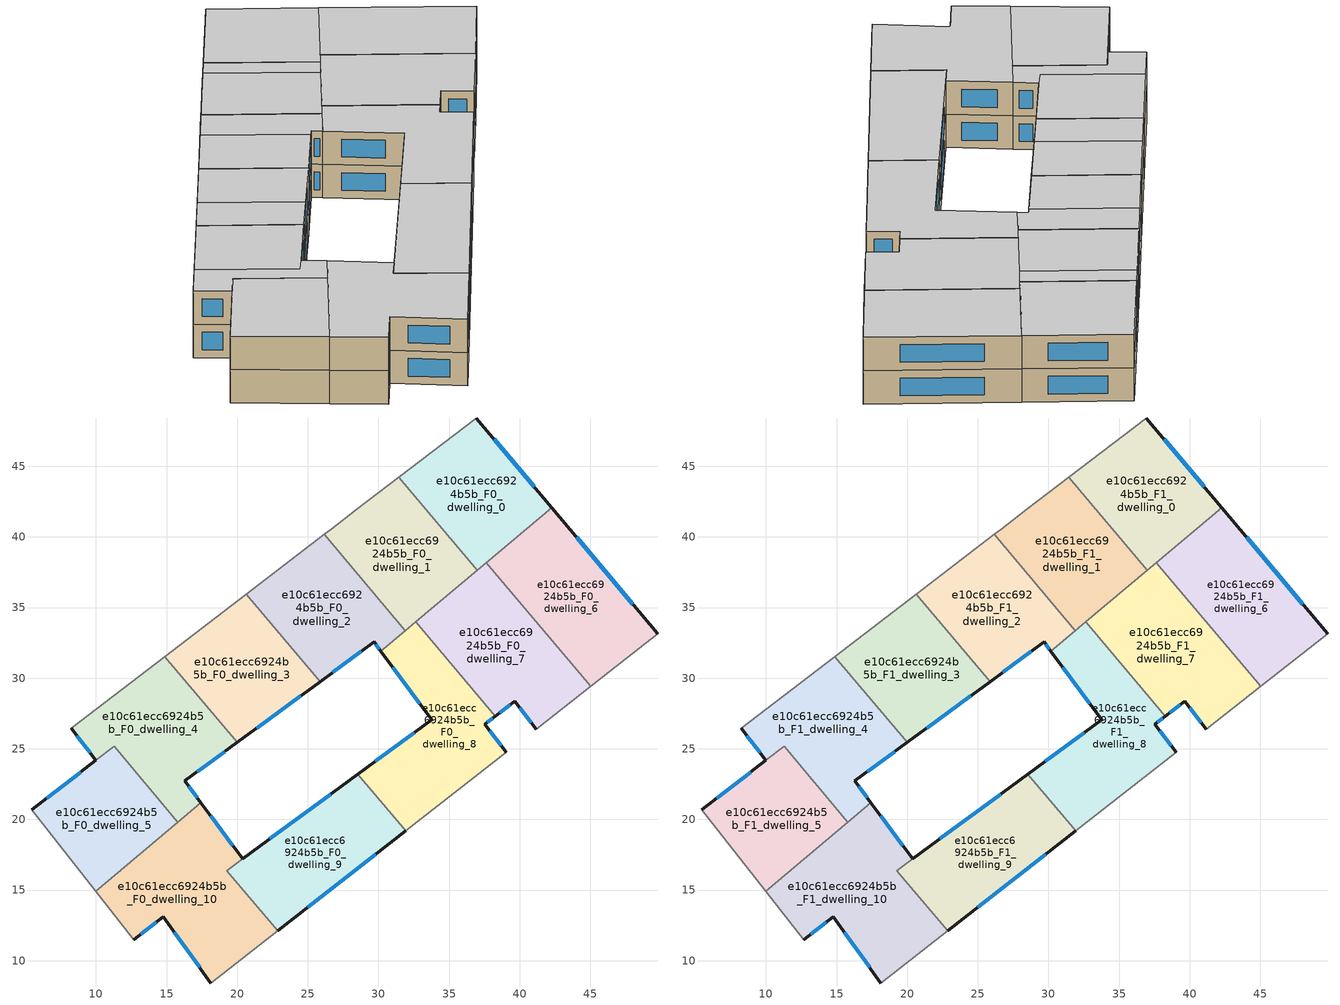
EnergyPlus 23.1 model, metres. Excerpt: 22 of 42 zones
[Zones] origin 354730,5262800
e10c61ecc6924b5b_F0_dwelling_0
 floor ground (EU_floor_Construction): 36.93,48.42 42.26,42.08 36.98,37.64 31.44,44.23 z0
 wall outside (EU_wall_Construction): 42.26,42.08 36.93,48.42 z0:3
 wall adiabatic (EU_wall_Construction): 36.93,48.42 31.44,44.23 z0:3
 wall to e10c61ecc6924b5b_F0_dwelling_1 (EU_wall_Construction): 31.44,44.23 36.98,37.64 z0:3
 wall to e10c61ecc6924b5b_F0_dwelling_6 (EU_wall_Construction): 37.64,38.19 42.26,42.08 z0:3
 wall to e10c61ecc6924b5b_F0_dwelling_7 (EU_wall_Construction): 36.98,37.64 37.64,38.19 z0:3
 window (EU_Window_Construction): 41.01,43.57 38.18,46.93 z0.7:2.3
e10c61ecc6924b5b_F0_dwelling_1
 floor ground (EU_floor_Construction): 31.44,44.23 36.98,37.64 31.89,33.36 26.15,40.18 26.65,40.56 28.47,41.96 z0
 wall to e10c61ecc6924b5b_F0_dwelling_2 (EU_wall_Construction): 26.15,40.18 31.89,33.36 z0:3
 wall adiabatic (EU_wall_Construction): 31.44,44.23 28.47,41.96 26.65,40.56 26.15,40.18 z0:3
 wall to e10c61ecc6924b5b_F0_dwelling_7 (EU_wall_Construction): 32.64,33.98 36.98,37.64 z0:3
 wall to e10c61ecc6924b5b_F0_dwelling_8 (EU_wall_Construction): 31.89,33.36 32.64,33.98 z0:3
e10c61ecc6924b5b_F0_dwelling_10
 floor ground (EU_floor_Construction): 20.38,17.21 19.26,16.38 22.85,12.11 18.14,8.42 14.76,13.1 12.66,11.49 9.98,14.91 17.43,21.19 z0
 wall outside (EU_wall_Construction): 20.38,17.21 17.43,21.19 / 12.66,11.49 14.76,13.1 18.14,8.42 z0:3
 wall adiabatic (EU_wall_Construction): 18.14,8.42 22.85,12.11 / 9.98,14.91 12.66,11.49 z0:3
 wall to e10c61ecc6924b5b_F0_dwelling_5 (EU_wall_Construction): 15.8,19.81 9.98,14.91 z0:3
 wall to e10c61ecc6924b5b_F0_dwelling_9 (EU_wall_Construction): 22.85,12.11 19.26,16.38 20.38,17.21 z0:3
 wall to e10c61ecc6924b5b_F0_dwelling_4 (EU_wall_Construction): 17.43,21.19 15.8,19.82 z0:3
 window (EU_Window_Construction): 19.69,18.14 18.12,20.25 / 15.55,12 17.35,9.52 / 13.16,11.87 14.27,12.72 z0.7:2.3
e10c61ecc6924b5b_F0_dwelling_2
 floor ground (EU_floor_Construction): 26.15,40.18 31.89,33.36 30.17,31.91 29.69,32.57 25.87,29.76 20.65,35.96 z0
 wall outside (EU_wall_Construction): 25.87,29.76 29.69,32.57 30.17,31.91 z0:3
 wall to e10c61ecc6924b5b_F0_dwelling_3 (EU_wall_Construction): 20.65,35.96 25.87,29.76 z0:3
 wall adiabatic (EU_wall_Construction): 26.15,40.18 20.65,35.96 z0:3
 wall to e10c61ecc6924b5b_F0_dwelling_8 (EU_wall_Construction): 30.17,31.91 31.89,33.36 z0:3
 window (EU_Window_Construction): 29.8,32.41 30.06,32.06 / 26.76,30.42 28.79,31.91 z0.7:2.3
e10c61ecc6924b5b_F0_dwelling_3
 floor ground (EU_floor_Construction): 20.65,35.96 25.87,29.76 20,25.45 14.88,31.54 z0
 wall outside (EU_wall_Construction): 20,25.45 25.87,29.76 z0:3
 wall to e10c61ecc6924b5b_F0_dwelling_4 (EU_wall_Construction): 14.88,31.54 20,25.45 z0:3
 wall adiabatic (EU_wall_Construction): 20.65,35.96 14.88,31.54 z0:3
 window (EU_Window_Construction): 21.38,26.46 24.49,28.75 z0.7:2.3
e10c61ecc6924b5b_F0_dwelling_4
 floor ground (EU_floor_Construction): 14.88,31.54 20,25.45 16.29,22.72 17.43,21.19 15.8,19.82 11.29,25.18 9.99,24.18 8.24,26.45 z0
 wall outside (EU_wall_Construction): 8.24,26.45 9.99,24.18 / 17.43,21.19 16.29,22.72 20,25.45 z0:3
 wall adiabatic (EU_wall_Construction): 14.88,31.54 8.24,26.45 z0:3
 wall to e10c61ecc6924b5b_F0_dwelling_5 (EU_wall_Construction): 11.29,25.17 15.8,19.82 / 9.99,24.18 11.29,25.18 z0:3
 window (EU_Window_Construction): 8.65,25.92 9.58,24.71 / 17.17,23.36 19.13,24.81 / 17.17,21.55 16.56,22.36 z0.7:2.3
e10c61ecc6924b5b_F0_dwelling_5
 floor ground (EU_floor_Construction): 11.29,25.18 15.8,19.82 9.98,14.91 5.44,20.68 z0
 wall outside (EU_wall_Construction): 9.99,24.18 5.44,20.68 z0:3
 wall adiabatic (EU_wall_Construction): 5.44,20.68 9.98,14.91 z0:3
 window (EU_Window_Construction): 8.92,23.36 6.51,21.5 z0.7:2.3
e10c61ecc6924b5b_F0_dwelling_6
 floor ground (EU_floor_Construction): 42.26,42.08 49.78,33.13 45.02,29.42 37.64,38.19 z0
 wall outside (EU_wall_Construction): 49.78,33.13 42.26,42.08 z0:3
 wall to e10c61ecc6924b5b_F0_dwelling_7 (EU_wall_Construction): 37.64,38.19 45.02,29.42 z0:3
 wall adiabatic (EU_wall_Construction): 45.02,29.42 49.78,33.13 z0:3
 window (EU_Window_Construction): 48.02,35.24 44.03,39.98 z0.7:2.3
e10c61ecc6924b5b_F0_dwelling_7
 floor ground (EU_floor_Construction): 37.64,38.19 45.02,29.42 41.16,26.4 39.64,28.36 38.27,27.3 32.64,33.99 z0
 wall outside (EU_wall_Construction): 38.27,27.3 39.64,28.36 41.16,26.4 z0:3
 wall adiabatic (EU_wall_Construction): 41.16,26.4 45.02,29.42 z0:3
 wall to e10c61ecc6924b5b_F0_dwelling_8 (EU_wall_Construction): 32.64,33.99 38.27,27.3 z0:3
 window (EU_Window_Construction): 40,27.9 40.81,26.86 / 38.59,27.55 39.32,28.11 z0.7:2.3
e10c61ecc6924b5b_F0_dwelling_8
 floor ground (EU_floor_Construction): 32.64,33.99 38.27,27.3 37.53,26.73 39.06,24.76 31.93,19.19 28.55,23.21 33.77,27.05 30.17,31.91 z0
 wall outside (EU_wall_Construction): 30.17,31.91 33.77,27.05 28.55,23.21 / 39.06,24.76 37.53,26.73 38.27,27.3 z0:3
 wall to e10c61ecc6924b5b_F0_dwelling_9 (EU_wall_Construction): 28.55,23.21 31.93,19.19 z0:3
 wall adiabatic (EU_wall_Construction): 31.93,19.19 39.06,24.76 z0:3
 window (EU_Window_Construction): 32.54,26.15 29.78,24.11 / 31.02,30.77 32.93,28.19 / 37.7,26.87 38.09,27.17 / 38.7,25.22 37.89,26.27 z0.7:2.3
e10c61ecc6924b5b_F0_dwelling_9
 floor ground (EU_floor_Construction): 28.55,23.21 31.93,19.19 22.85,12.11 19.26,16.38 z0
 wall outside (EU_wall_Construction): 22.85,12.11 31.93,19.19 / 28.55,23.21 20.38,17.21 z0:3
 window (EU_Window_Construction): 24.99,13.77 29.8,17.53 / 26.63,21.8 22.3,18.62 z0.7:2.3
e10c61ecc6924b5b_F1_dwelling_0
 floor to e10c61ecc6924b5b_F0_dwelling_0 (EU_floor_Construction): 36.93,48.42 42.26,42.08 36.98,37.64 31.44,44.23 z3
 wall outside (EU_wall_Construction): 42.26,42.08 36.93,48.42 z3:6
 wall adiabatic (EU_wall_Construction): 36.93,48.42 31.44,44.23 z3:6
 wall to e10c61ecc6924b5b_F1_dwelling_1 (EU_wall_Construction): 31.44,44.23 36.98,37.64 z3:6
 wall to e10c61ecc6924b5b_F1_dwelling_6 (EU_wall_Construction): 37.64,38.19 42.26,42.08 z3:6
 wall to e10c61ecc6924b5b_F1_dwelling_7 (EU_wall_Construction): 36.98,37.64 37.64,38.19 z3:6
 window (EU_Window_Construction): 41.01,43.57 38.18,46.93 z3.7:5.3
 ceiling to e10c61ecc6924b5b_F2_dwelling_0 (EU_floor_Construction): 42.26,42.08 36.93,48.42 31.44,44.23 36.98,37.64 z6
e10c61ecc6924b5b_F1_dwelling_1
 floor to e10c61ecc6924b5b_F0_dwelling_1 (EU_floor_Construction): 31.44,44.23 36.98,37.64 31.89,33.36 26.15,40.18 26.65,40.56 28.47,41.96 z3
 wall to e10c61ecc6924b5b_F1_dwelling_2 (EU_wall_Construction): 26.15,40.18 31.89,33.36 z3:6
 wall adiabatic (EU_wall_Construction): 31.44,44.23 28.47,41.96 26.65,40.56 26.15,40.18 z3:6
 wall to e10c61ecc6924b5b_F1_dwelling_7 (EU_wall_Construction): 32.64,33.98 36.98,37.64 z3:6
 wall to e10c61ecc6924b5b_F1_dwelling_8 (EU_wall_Construction): 31.89,33.36 32.64,33.98 z3:6
 ceiling to e10c61ecc6924b5b_F2_dwelling_1 (EU_floor_Construction): 35.95,36.77 30.36,43.41 28.47,41.96 26.65,40.56 26.15,40.18 31.89,33.36 z6
 ceiling to e10c61ecc6924b5b_F2_dwelling_0 (EU_floor_Construction): 36.98,37.64 31.44,44.23 30.36,43.41 35.95,36.77 z6
e10c61ecc6924b5b_F1_dwelling_10
 floor to e10c61ecc6924b5b_F0_dwelling_10 (EU_floor_Construction): 20.38,17.21 19.26,16.38 22.85,12.11 18.14,8.42 14.76,13.1 12.66,11.49 9.98,14.91 17.43,21.19 z3
 wall outside (EU_wall_Construction): 20.38,17.21 17.43,21.19 / 12.66,11.49 14.76,13.1 18.14,8.42 z3:6
 wall adiabatic (EU_wall_Construction): 18.14,8.42 22.85,12.11 / 9.98,14.91 12.66,11.49 z3:6
 wall to e10c61ecc6924b5b_F1_dwelling_5 (EU_wall_Construction): 15.8,19.81 9.98,14.91 z3:6
 wall to e10c61ecc6924b5b_F1_dwelling_9 (EU_wall_Construction): 22.85,12.11 19.26,16.38 20.38,17.21 z3:6
 wall to e10c61ecc6924b5b_F1_dwelling_4 (EU_wall_Construction): 17.43,21.19 15.8,19.82 z3:6
 window (EU_Window_Construction): 19.69,18.14 18.12,20.25 / 15.55,12 17.35,9.52 / 13.16,11.87 14.27,12.72 z3.7:5.3
 ceiling to e10c61ecc6924b5b_F2_dwelling_9 (EU_floor_Construction): 22.85,12.11 19.26,16.38 20.38,17.21 17.43,21.19 9.98,14.91 12.66,11.49 14.76,13.1 18.14,8.42 z6
e10c61ecc6924b5b_F1_dwelling_2
 floor to e10c61ecc6924b5b_F0_dwelling_2 (EU_floor_Construction): 26.15,40.18 31.89,33.36 30.17,31.91 29.69,32.57 25.87,29.76 20.65,35.96 z3
 wall outside (EU_wall_Construction): 25.87,29.76 29.69,32.57 30.17,31.91 z3:6
 wall to e10c61ecc6924b5b_F1_dwelling_3 (EU_wall_Construction): 20.65,35.96 25.87,29.76 z3:6
 wall adiabatic (EU_wall_Construction): 26.15,40.18 20.65,35.96 z3:6
 wall to e10c61ecc6924b5b_F1_dwelling_8 (EU_wall_Construction): 30.17,31.91 31.89,33.36 z3:6
 window (EU_Window_Construction): 29.8,32.41 30.06,32.06 / 26.76,30.42 28.79,31.91 z3.7:5.3
 ceiling to e10c61ecc6924b5b_F2_dwelling_2 (EU_floor_Construction): 29.33,32.3 24.06,38.57 20.65,35.96 25.87,29.76 z6
 ceiling to e10c61ecc6924b5b_F2_dwelling_1 (EU_floor_Construction): 31.89,33.36 26.15,40.18 24.06,38.57 29.33,32.3 29.69,32.57 30.17,31.91 z6
e10c61ecc6924b5b_F1_dwelling_3
 floor to e10c61ecc6924b5b_F0_dwelling_3 (EU_floor_Construction): 20.65,35.96 25.87,29.76 20,25.45 14.88,31.54 z3
 wall outside (EU_wall_Construction): 20,25.45 25.87,29.76 z3:6
 wall to e10c61ecc6924b5b_F1_dwelling_4 (EU_wall_Construction): 14.88,31.54 20,25.45 z3:6
 wall adiabatic (EU_wall_Construction): 20.65,35.96 14.88,31.54 z3:6
 window (EU_Window_Construction): 21.38,26.46 24.49,28.75 z3.7:5.3
 ceiling to e10c61ecc6924b5b_F2_dwelling_3 (EU_floor_Construction): 22.36,27.18 17.2,33.31 14.88,31.54 20,25.45 z6
 ceiling to e10c61ecc6924b5b_F2_dwelling_2 (EU_floor_Construction): 25.87,29.76 20.65,35.96 17.2,33.31 22.36,27.18 z6
e10c61ecc6924b5b_F1_dwelling_4
 floor to e10c61ecc6924b5b_F0_dwelling_4 (EU_floor_Construction): 14.88,31.54 20,25.45 16.29,22.72 17.43,21.19 15.8,19.82 11.29,25.18 9.99,24.18 8.24,26.45 z3
 wall outside (EU_wall_Construction): 8.24,26.45 9.99,24.18 / 17.43,21.19 16.29,22.72 20,25.45 z3:6
 wall adiabatic (EU_wall_Construction): 14.88,31.54 8.24,26.45 z3:6
 wall to e10c61ecc6924b5b_F1_dwelling_5 (EU_wall_Construction): 11.29,25.17 15.8,19.82 / 9.99,24.18 11.29,25.18 z3:6
 window (EU_Window_Construction): 8.65,25.92 9.58,24.71 / 17.17,23.36 19.13,24.81 / 17.17,21.55 16.56,22.36 z3.7:5.3
 ceiling to e10c61ecc6924b5b_F2_dwelling_4 (EU_floor_Construction): 17.43,21.19 16.29,22.72 15.43,22.09 10.39,28.09 8.24,26.45 9.99,24.18 11.29,25.18 15.8,19.82 z6
 ceiling to e10c61ecc6924b5b_F2_dwelling_3 (EU_floor_Construction): 20,25.45 14.88,31.54 10.39,28.09 15.43,22.09 z6
e10c61ecc6924b5b_F1_dwelling_5
 floor to e10c61ecc6924b5b_F0_dwelling_5 (EU_floor_Construction): 11.29,25.18 15.8,19.82 9.98,14.91 5.44,20.68 z3
 wall outside (EU_wall_Construction): 9.99,24.18 5.44,20.68 z3:6
 wall adiabatic (EU_wall_Construction): 5.44,20.68 9.98,14.91 z3:6
 window (EU_Window_Construction): 8.92,23.36 6.51,21.5 z3.7:5.3
 ceiling to e10c61ecc6924b5b_F2_dwelling_4 (EU_floor_Construction): 15.8,19.82 11.29,25.18 5.44,20.68 9.98,14.91 z6
e10c61ecc6924b5b_F1_dwelling_6
 floor to e10c61ecc6924b5b_F0_dwelling_6 (EU_floor_Construction): 42.26,42.08 49.78,33.13 45.02,29.42 37.64,38.19 z3
 wall outside (EU_wall_Construction): 49.78,33.13 42.26,42.08 z3:6
 wall to e10c61ecc6924b5b_F1_dwelling_7 (EU_wall_Construction): 37.64,38.19 45.02,29.42 z3:6
 wall adiabatic (EU_wall_Construction): 45.02,29.42 49.78,33.13 z3:6
 window (EU_Window_Construction): 48.02,35.24 44.03,39.98 z3.7:5.3
 ceiling to e10c61ecc6924b5b_F2_dwelling_5 (EU_floor_Construction): 49.78,33.13 42.26,42.08 37.64,38.19 45.02,29.42 z6
e10c61ecc6924b5b_F1_dwelling_7
 floor to e10c61ecc6924b5b_F0_dwelling_7 (EU_floor_Construction): 37.64,38.19 45.02,29.42 41.16,26.4 39.64,28.36 38.27,27.3 32.64,33.99 z3
 wall outside (EU_wall_Construction): 38.27,27.3 39.64,28.36 41.16,26.4 z3:6
 wall adiabatic (EU_wall_Construction): 41.16,26.4 45.02,29.42 z3:6
 wall to e10c61ecc6924b5b_F1_dwelling_8 (EU_wall_Construction): 32.64,33.99 38.27,27.3 z3:6
 window (EU_Window_Construction): 40,27.9 40.81,26.86 / 38.59,27.55 39.32,28.11 z3.7:5.3
 ceiling to e10c61ecc6924b5b_F2_dwelling_6 (EU_floor_Construction): 45.02,29.42 37.64,38.19 32.64,33.99 38.27,27.3 39.64,28.36 41.16,26.4 z6
e10c61ecc6924b5b_F1_dwelling_8
 floor to e10c61ecc6924b5b_F0_dwelling_8 (EU_floor_Construction): 32.64,33.99 38.27,27.3 37.53,26.73 39.06,24.76 31.93,19.19 28.55,23.21 33.77,27.05 30.17,31.91 z3
 wall outside (EU_wall_Construction): 30.17,31.91 33.77,27.05 28.55,23.21 / 39.06,24.76 37.53,26.73 38.27,27.3 z3:6
 wall to e10c61ecc6924b5b_F1_dwelling_9 (EU_wall_Construction): 28.55,23.21 31.93,19.19 z3:6
 wall adiabatic (EU_wall_Construction): 31.93,19.19 39.06,24.76 z3:6
 window (EU_Window_Construction): 32.54,26.15 29.78,24.11 / 31.02,30.77 32.93,28.19 / 37.7,26.87 38.09,27.17 / 38.7,25.22 37.89,26.27 z3.7:5.3
 ceiling to e10c61ecc6924b5b_F2_dwelling_7 (EU_floor_Construction): 39.06,24.76 37.53,26.73 38.27,27.3 32.64,33.99 30.17,31.91 33.77,27.05 28.55,23.21 31.93,19.19 z6
e10c61ecc6924b5b_F1_dwelling_9
 floor to e10c61ecc6924b5b_F0_dwelling_9 (EU_floor_Construction): 28.55,23.21 31.93,19.19 22.85,12.11 19.26,16.38 z3
 wall outside (EU_wall_Construction): 22.85,12.11 31.93,19.19 / 28.55,23.21 20.38,17.21 z3:6
 window (EU_Window_Construction): 24.99,13.77 29.8,17.53 / 26.63,21.8 22.3,18.62 z3.7:5.3
 ceiling to e10c61ecc6924b5b_F2_dwelling_8 (EU_floor_Construction): 31.93,19.19 28.55,23.21 19.26,16.38 22.85,12.11 z6
[Building]
EU S2 Campaign: North Axis=0; Terrain=City; Solar Distribution=FullExterior
[Site:Location]
Budapest.Ferenc.Liszt.Intl.AP: Latitude=47.437; Longitude=19.256; Time Zone=1; Elevation=185
[SizingPeriod:WeatherFileDays]
AnnualSizingPeriod: Begin Month=1; Begin Day of Month=1; End Month=12; End Day of Month=31; Day of Week for Start Day=Monday; Use Weather File Daylight Saving Period=No; Use Weather File Rain and Snow Indicators=No
[MATERIAL]
EU_InternalMass_Material: Roughness=MediumRough; Thickness=0.1; Conductivity=1; Density=1800; Specific Heat=900; Thermal Absorptance=0.9; Solar Absorptance=0.7; Visible Absorptance=0.7
[MATERIAL:NOMASS] Roughness=MediumRough; Thermal Absorptance=0.9; Solar Absorptance=0.7; Visible Absorptance=0.7
Name | Thermal Resistance
EU_wall_NoMass | 0.832559
EU_floor_NoMass | 0.872794
[WINDOWMATERIAL:SIMPLEGLAZINGSYSTEM]
EU_Window_SimpleGlazing: UFactor=2.79869; Solar Heat Gain Coefficient=0.75; Visible Transmittance=0.75
[CONSTRUCTION]
EU_wall_Construction: EU_wall_NoMass
EU_floor_Construction: EU_floor_NoMass
EU_Window_Construction: EU_Window_SimpleGlazing
EU_InternalMass_Construction: EU_InternalMass_Material
[ZONE] Type=1; Multiplier=1; Ceiling Height=autocalculate; Floor Area=autocalculate; Part of Total Floor Area=Yes
Name | Volume
e10c61ecc6924b5b_F0_dwelling_0; e10c61ecc6924b5b_F1_dwelling_0 | 174.88
e10c61ecc6924b5b_F0_dwelling_1; e10c61ecc6924b5b_F1_dwelling_1 | 174.879
e10c61ecc6924b5b_F0_dwelling_10; e10c61ecc6924b5b_F1_dwelling_10 | 232.534
e10c61ecc6924b5b_F0_dwelling_2; e10c61ecc6924b5b_F1_dwelling_2 | 174.872
e10c61ecc6924b5b_F0_dwelling_3; e10c61ecc6924b5b_F1_dwelling_3 | 174.866
e10c61ecc6924b5b_F0_dwelling_4; e10c61ecc6924b5b_F1_dwelling_4 | 188.424
e10c61ecc6924b5b_F0_dwelling_5; e10c61ecc6924b5b_F1_dwelling_5 | 161.349
e10c61ecc6924b5b_F0_dwelling_6; e10c61ecc6924b5b_F1_dwelling_6 | 209.814
e10c61ecc6924b5b_F0_dwelling_7; e10c61ecc6924b5b_F1_dwelling_7 | 209.84
e10c61ecc6924b5b_F0_dwelling_8; e10c61ecc6924b5b_F1_dwelling_8 | 209.857
e10c61ecc6924b5b_F0_dwelling_9; e10c61ecc6924b5b_F1_dwelling_9 | 187.07
[INTERNALMASS] Construction=EU_InternalMass_Construction
Name | Zone or ZoneList | Surface Area
e10c61ecc6924b5b_F0_dwelling_0_EU_InternalMass | e10c61ecc6924b5b_F0_dwelling_0 | 58.2932
e10c61ecc6924b5b_F0_dwelling_1_EU_InternalMass | e10c61ecc6924b5b_F0_dwelling_1 | 58.2928
e10c61ecc6924b5b_F0_dwelling_2_EU_InternalMass | e10c61ecc6924b5b_F0_dwelling_2 | 58.2904
e10c61ecc6924b5b_F0_dwelling_3_EU_InternalMass | e10c61ecc6924b5b_F0_dwelling_3 | 58.2887
e10c61ecc6924b5b_F0_dwelling_4_EU_InternalMass | e10c61ecc6924b5b_F0_dwelling_4 | 62.8084
e10c61ecc6924b5b_F0_dwelling_5_EU_InternalMass | e10c61ecc6924b5b_F0_dwelling_5 | 53.7816
e10c61ecc6924b5b_F0_dwelling_6_EU_InternalMass | e10c61ecc6924b5b_F0_dwelling_6 | 69.9383
e10c61ecc6924b5b_F0_dwelling_7_EU_InternalMass | e10c61ecc6924b5b_F0_dwelling_7 | 69.9465
e10c61ecc6924b5b_F0_dwelling_8_EU_InternalMass | e10c61ecc6924b5b_F0_dwelling_8 | 69.9524
e10c61ecc6924b5b_F0_dwelling_9_EU_InternalMass | e10c61ecc6924b5b_F0_dwelling_9 | 62.3846
e10c61ecc6924b5b_F0_dwelling_10_EU_InternalMass | e10c61ecc6924b5b_F0_dwelling_10 | 77.512
e10c61ecc6924b5b_F1_dwelling_0_EU_InternalMass | e10c61ecc6924b5b_F1_dwelling_0 | 58.2932
e10c61ecc6924b5b_F1_dwelling_1_EU_InternalMass | e10c61ecc6924b5b_F1_dwelling_1 | 58.2928
e10c61ecc6924b5b_F1_dwelling_2_EU_InternalMass | e10c61ecc6924b5b_F1_dwelling_2 | 58.2904
e10c61ecc6924b5b_F1_dwelling_3_EU_InternalMass | e10c61ecc6924b5b_F1_dwelling_3 | 58.2887
e10c61ecc6924b5b_F1_dwelling_4_EU_InternalMass | e10c61ecc6924b5b_F1_dwelling_4 | 62.8084
e10c61ecc6924b5b_F1_dwelling_5_EU_InternalMass | e10c61ecc6924b5b_F1_dwelling_5 | 53.7816
e10c61ecc6924b5b_F1_dwelling_6_EU_InternalMass | e10c61ecc6924b5b_F1_dwelling_6 | 69.9383
e10c61ecc6924b5b_F1_dwelling_7_EU_InternalMass | e10c61ecc6924b5b_F1_dwelling_7 | 69.9465
e10c61ecc6924b5b_F1_dwelling_8_EU_InternalMass | e10c61ecc6924b5b_F1_dwelling_8 | 69.9524
e10c61ecc6924b5b_F1_dwelling_9_EU_InternalMass | e10c61ecc6924b5b_F1_dwelling_9 | 62.3846
e10c61ecc6924b5b_F1_dwelling_10_EU_InternalMass | e10c61ecc6924b5b_F1_dwelling_10 | 77.512
[OTHEREQUIPMENT] Fuel Type=Electricity; Design Level Calculation Method=Watts/Area; Power per Zone Floor Area=1; Fraction Latent=0; Fraction Radiant=0; Fraction Lost=0; Carbon Dioxide Generation Rate=0; EndUse Subcategory=EU_Step8_InternalGains
Name | Zone or ZoneList or Space or SpaceList | Schedule
EU_Step8_InternalGain_e10c61ecc6924b5b_F0_dwelling_0_f000 | e10c61ecc6924b5b_F0_dwelling_0 | EU_Step8_GainSchedule_e10c61ecc6924b5b_F0_dwelling_0_f000
EU_Step8_InternalGain_e10c61ecc6924b5b_F0_dwelling_1_f000 | e10c61ecc6924b5b_F0_dwelling_1 | EU_Step8_GainSchedule_e10c61ecc6924b5b_F0_dwelling_1_f000
EU_Step8_InternalGain_e10c61ecc6924b5b_F0_dwelling_2_f000 | e10c61ecc6924b5b_F0_dwelling_2 | EU_Step8_GainSchedule_e10c61ecc6924b5b_F0_dwelling_2_f000
EU_Step8_InternalGain_e10c61ecc6924b5b_F0_dwelling_3_f000 | e10c61ecc6924b5b_F0_dwelling_3 | EU_Step8_GainSchedule_e10c61ecc6924b5b_F0_dwelling_3_f000
EU_Step8_InternalGain_e10c61ecc6924b5b_F0_dwelling_4_f000 | e10c61ecc6924b5b_F0_dwelling_4 | EU_Step8_GainSchedule_e10c61ecc6924b5b_F0_dwelling_4_f000
EU_Step8_InternalGain_e10c61ecc6924b5b_F0_dwelling_5_f000 | e10c61ecc6924b5b_F0_dwelling_5 | EU_Step8_GainSchedule_e10c61ecc6924b5b_F0_dwelling_5_f000
EU_Step8_InternalGain_e10c61ecc6924b5b_F0_dwelling_6_f000 | e10c61ecc6924b5b_F0_dwelling_6 | EU_Step8_GainSchedule_e10c61ecc6924b5b_F0_dwelling_6_f000
EU_Step8_InternalGain_e10c61ecc6924b5b_F0_dwelling_7_f000 | e10c61ecc6924b5b_F0_dwelling_7 | EU_Step8_GainSchedule_e10c61ecc6924b5b_F0_dwelling_7_f000
EU_Step8_InternalGain_e10c61ecc6924b5b_F0_dwelling_8_f000 | e10c61ecc6924b5b_F0_dwelling_8 | EU_Step8_GainSchedule_e10c61ecc6924b5b_F0_dwelling_8_f000
EU_Step8_InternalGain_e10c61ecc6924b5b_F0_dwelling_9_f000 | e10c61ecc6924b5b_F0_dwelling_9 | EU_Step8_GainSchedule_e10c61ecc6924b5b_F0_dwelling_9_f000
EU_Step8_InternalGain_e10c61ecc6924b5b_F0_dwelling_10_f000 | e10c61ecc6924b5b_F0_dwelling_10 | EU_Step8_GainSchedule_e10c61ecc6924b5b_F0_dwelling_10_f000
EU_Step8_InternalGain_e10c61ecc6924b5b_F1_dwelling_0_f000 | e10c61ecc6924b5b_F1_dwelling_0 | EU_Step8_GainSchedule_e10c61ecc6924b5b_F1_dwelling_0_f000
EU_Step8_InternalGain_e10c61ecc6924b5b_F1_dwelling_1_f000 | e10c61ecc6924b5b_F1_dwelling_1 | EU_Step8_GainSchedule_e10c61ecc6924b5b_F1_dwelling_1_f000
EU_Step8_InternalGain_e10c61ecc6924b5b_F1_dwelling_2_f000 | e10c61ecc6924b5b_F1_dwelling_2 | EU_Step8_GainSchedule_e10c61ecc6924b5b_F1_dwelling_2_f000
EU_Step8_InternalGain_e10c61ecc6924b5b_F1_dwelling_3_f000 | e10c61ecc6924b5b_F1_dwelling_3 | EU_Step8_GainSchedule_e10c61ecc6924b5b_F1_dwelling_3_f000
EU_Step8_InternalGain_e10c61ecc6924b5b_F1_dwelling_4_f000 | e10c61ecc6924b5b_F1_dwelling_4 | EU_Step8_GainSchedule_e10c61ecc6924b5b_F1_dwelling_4_f000
EU_Step8_InternalGain_e10c61ecc6924b5b_F1_dwelling_5_f000 | e10c61ecc6924b5b_F1_dwelling_5 | EU_Step8_GainSchedule_e10c61ecc6924b5b_F1_dwelling_5_f000
EU_Step8_InternalGain_e10c61ecc6924b5b_F1_dwelling_6_f000 | e10c61ecc6924b5b_F1_dwelling_6 | EU_Step8_GainSchedule_e10c61ecc6924b5b_F1_dwelling_6_f000
EU_Step8_InternalGain_e10c61ecc6924b5b_F1_dwelling_7_f000 | e10c61ecc6924b5b_F1_dwelling_7 | EU_Step8_GainSchedule_e10c61ecc6924b5b_F1_dwelling_7_f000
EU_Step8_InternalGain_e10c61ecc6924b5b_F1_dwelling_8_f000 | e10c61ecc6924b5b_F1_dwelling_8 | EU_Step8_GainSchedule_e10c61ecc6924b5b_F1_dwelling_8_f000
EU_Step8_InternalGain_e10c61ecc6924b5b_F1_dwelling_9_f000 | e10c61ecc6924b5b_F1_dwelling_9 | EU_Step8_GainSchedule_e10c61ecc6924b5b_F1_dwelling_9_f000
EU_Step8_InternalGain_e10c61ecc6924b5b_F1_dwelling_10_f000 | e10c61ecc6924b5b_F1_dwelling_10 | EU_Step8_GainSchedule_e10c61ecc6924b5b_F1_dwelling_10_f000
[ZONEVENTILATION:DESIGNFLOWRATE] Schedule=EU_AlwaysOn; Design Flow Rate Calculation Method=AirChanges/Hour; Air Changes per Hour=0.475469; Ventilation Type=Natural; Fan Pressure Rise=0; Fan Total Efficiency=1; Constant Term Coefficient=1; Temperature Term Coefficient=0; Velocity Term Coefficient=0; Velocity Squared Term Coefficient=0; Minimum Indoor Temperature=-100; Maximum Indoor Temperature=100; Delta Temperature=-100; Minimum Outdoor Temperature=-100; Maximum Outdoor Temperature=100; Maximum Wind Speed=40
Name | Zone or ZoneList or Space or SpaceList
EU_ConstantAir_e10c61ecc6924b5b_F0_dwelling_0 | e10c61ecc6924b5b_F0_dwelling_0
EU_ConstantAir_e10c61ecc6924b5b_F0_dwelling_1 | e10c61ecc6924b5b_F0_dwelling_1
EU_ConstantAir_e10c61ecc6924b5b_F0_dwelling_2 | e10c61ecc6924b5b_F0_dwelling_2
EU_ConstantAir_e10c61ecc6924b5b_F0_dwelling_3 | e10c61ecc6924b5b_F0_dwelling_3
EU_ConstantAir_e10c61ecc6924b5b_F0_dwelling_4 | e10c61ecc6924b5b_F0_dwelling_4
EU_ConstantAir_e10c61ecc6924b5b_F0_dwelling_5 | e10c61ecc6924b5b_F0_dwelling_5
EU_ConstantAir_e10c61ecc6924b5b_F0_dwelling_6 | e10c61ecc6924b5b_F0_dwelling_6
EU_ConstantAir_e10c61ecc6924b5b_F0_dwelling_7 | e10c61ecc6924b5b_F0_dwelling_7
EU_ConstantAir_e10c61ecc6924b5b_F0_dwelling_8 | e10c61ecc6924b5b_F0_dwelling_8
EU_ConstantAir_e10c61ecc6924b5b_F0_dwelling_9 | e10c61ecc6924b5b_F0_dwelling_9
EU_ConstantAir_e10c61ecc6924b5b_F0_dwelling_10 | e10c61ecc6924b5b_F0_dwelling_10
EU_ConstantAir_e10c61ecc6924b5b_F1_dwelling_0 | e10c61ecc6924b5b_F1_dwelling_0
EU_ConstantAir_e10c61ecc6924b5b_F1_dwelling_1 | e10c61ecc6924b5b_F1_dwelling_1
EU_ConstantAir_e10c61ecc6924b5b_F1_dwelling_2 | e10c61ecc6924b5b_F1_dwelling_2
EU_ConstantAir_e10c61ecc6924b5b_F1_dwelling_3 | e10c61ecc6924b5b_F1_dwelling_3
EU_ConstantAir_e10c61ecc6924b5b_F1_dwelling_4 | e10c61ecc6924b5b_F1_dwelling_4
EU_ConstantAir_e10c61ecc6924b5b_F1_dwelling_5 | e10c61ecc6924b5b_F1_dwelling_5
EU_ConstantAir_e10c61ecc6924b5b_F1_dwelling_6 | e10c61ecc6924b5b_F1_dwelling_6
EU_ConstantAir_e10c61ecc6924b5b_F1_dwelling_7 | e10c61ecc6924b5b_F1_dwelling_7
EU_ConstantAir_e10c61ecc6924b5b_F1_dwelling_8 | e10c61ecc6924b5b_F1_dwelling_8
EU_ConstantAir_e10c61ecc6924b5b_F1_dwelling_9 | e10c61ecc6924b5b_F1_dwelling_9
EU_ConstantAir_e10c61ecc6924b5b_F1_dwelling_10 | e10c61ecc6924b5b_F1_dwelling_10
[HVACTEMPLATE:THERMOSTAT] Constant Heating Setpoint=20; Constant Cooling Setpoint=50
EU_HeatOnly_e10c61ecc6924b5b_F0_dwelling_0; EU_HeatOnly_e10c61ecc6924b5b_F0_dwelling_1; EU_HeatOnly_e10c61ecc6924b5b_F0_dwelling_2; EU_HeatOnly_e10c61ecc6924b5b_F0_dwelling_3; EU_HeatOnly_e10c61ecc6924b5b_F0_dwelling_4; EU_HeatOnly_e10c61ecc6924b5b_F0_dwelling_5; EU_HeatOnly_e10c61ecc6924b5b_F0_dwelling_6; EU_HeatOnly_e10c61ecc6924b5b_F0_dwelling_7; EU_HeatOnly_e10c61ecc6924b5b_F0_dwelling_8; EU_HeatOnly_e10c61ecc6924b5b_F0_dwelling_9; EU_HeatOnly_e10c61ecc6924b5b_F0_dwelling_10; EU_HeatOnly_e10c61ecc6924b5b_F1_dwelling_0; EU_HeatOnly_e10c61ecc6924b5b_F1_dwelling_1; EU_HeatOnly_e10c61ecc6924b5b_F1_dwelling_2; EU_HeatOnly_e10c61ecc6924b5b_F1_dwelling_3; EU_HeatOnly_e10c61ecc6924b5b_F1_dwelling_4; EU_HeatOnly_e10c61ecc6924b5b_F1_dwelling_5; EU_HeatOnly_e10c61ecc6924b5b_F1_dwelling_6; EU_HeatOnly_e10c61ecc6924b5b_F1_dwelling_7; EU_HeatOnly_e10c61ecc6924b5b_F1_dwelling_8; EU_HeatOnly_e10c61ecc6924b5b_F1_dwelling_9; EU_HeatOnly_e10c61ecc6924b5b_F1_dwelling_10; EU_HeatOnly_e10c61ecc6924b5b_F2_dwelling_0; EU_HeatOnly_e10c61ecc6924b5b_F2_dwelling_1; EU_HeatOnly_e10c61ecc6924b5b_F2_dwelling_2; EU_HeatOnly_e10c61ecc6924b5b_F2_dwelling_3; EU_HeatOnly_e10c61ecc6924b5b_F2_dwelling_4; EU_HeatOnly_e10c61ecc6924b5b_F2_dwelling_5; EU_HeatOnly_e10c61ecc6924b5b_F2_dwelling_6; EU_HeatOnly_e10c61ecc6924b5b_F2_dwelling_7; EU_HeatOnly_e10c61ecc6924b5b_F2_dwelling_8; EU_HeatOnly_e10c61ecc6924b5b_F2_dwelling_9; EU_HeatOnly_e10c61ecc6924b5b_F3_dwelling_0; EU_HeatOnly_e10c61ecc6924b5b_F3_dwelling_1; EU_HeatOnly_e10c61ecc6924b5b_F3_dwelling_2; EU_HeatOnly_e10c61ecc6924b5b_F3_dwelling_3; EU_HeatOnly_e10c61ecc6924b5b_F3_dwelling_4; EU_HeatOnly_e10c61ecc6924b5b_F3_dwelling_5; EU_HeatOnly_e10c61ecc6924b5b_F3_dwelling_6; EU_HeatOnly_e10c61ecc6924b5b_F3_dwelling_7; EU_HeatOnly_e10c61ecc6924b5b_F3_dwelling_8; EU_HeatOnly_e10c61ecc6924b5b_F3_dwelling_9
[HVACTEMPLATE:ZONE:IDEALLOADSAIRSYSTEM] System Availability Schedule=EU_AlwaysOn; Maximum Heating Supply Air Temperature=50; Minimum Cooling Supply Air Temperature=13; Maximum Heating Supply Air Humidity Ratio=0.0156; Minimum Cooling Supply Air Humidity Ratio=0.0077; Heating Limit=NoLimit; Cooling Limit=NoLimit; Heating Availability Schedule=EU_AlwaysOn; Cooling Availability Schedule=EU_CoolingOff; Dehumidification Control Type=ConstantSensibleHeatRatio; Cooling Sensible Heat Ratio=0.7; Dehumidification Setpoint=60; Humidification Control Type=None; Humidification Setpoint=30; Outdoor Air Method=None; Outdoor Air Flow Rate per Person=0.00944; Outdoor Air Flow Rate per Zone Floor Area=0; Outdoor Air Flow Rate per Zone=0; Demand Controlled Ventilation Type=None; Outdoor Air Economizer Type=NoEconomizer; Heat Recovery Type=None; Sensible Heat Recovery Effectiveness=0.7; Latent Heat Recovery Effectiveness=0.65
Name | Template Thermostat
e10c61ecc6924b5b_F0_dwelling_0 | EU_HeatOnly_e10c61ecc6924b5b_F0_dwelling_0
e10c61ecc6924b5b_F0_dwelling_1 | EU_HeatOnly_e10c61ecc6924b5b_F0_dwelling_1
e10c61ecc6924b5b_F0_dwelling_2 | EU_HeatOnly_e10c61ecc6924b5b_F0_dwelling_2
e10c61ecc6924b5b_F0_dwelling_3 | EU_HeatOnly_e10c61ecc6924b5b_F0_dwelling_3
e10c61ecc6924b5b_F0_dwelling_4 | EU_HeatOnly_e10c61ecc6924b5b_F0_dwelling_4
e10c61ecc6924b5b_F0_dwelling_5 | EU_HeatOnly_e10c61ecc6924b5b_F0_dwelling_5
e10c61ecc6924b5b_F0_dwelling_6 | EU_HeatOnly_e10c61ecc6924b5b_F0_dwelling_6
e10c61ecc6924b5b_F0_dwelling_7 | EU_HeatOnly_e10c61ecc6924b5b_F0_dwelling_7
e10c61ecc6924b5b_F0_dwelling_8 | EU_HeatOnly_e10c61ecc6924b5b_F0_dwelling_8
e10c61ecc6924b5b_F0_dwelling_9 | EU_HeatOnly_e10c61ecc6924b5b_F0_dwelling_9
e10c61ecc6924b5b_F0_dwelling_10 | EU_HeatOnly_e10c61ecc6924b5b_F0_dwelling_10
e10c61ecc6924b5b_F1_dwelling_0 | EU_HeatOnly_e10c61ecc6924b5b_F1_dwelling_0
e10c61ecc6924b5b_F1_dwelling_1 | EU_HeatOnly_e10c61ecc6924b5b_F1_dwelling_1
e10c61ecc6924b5b_F1_dwelling_2 | EU_HeatOnly_e10c61ecc6924b5b_F1_dwelling_2
e10c61ecc6924b5b_F1_dwelling_3 | EU_HeatOnly_e10c61ecc6924b5b_F1_dwelling_3
e10c61ecc6924b5b_F1_dwelling_4 | EU_HeatOnly_e10c61ecc6924b5b_F1_dwelling_4
e10c61ecc6924b5b_F1_dwelling_5 | EU_HeatOnly_e10c61ecc6924b5b_F1_dwelling_5
e10c61ecc6924b5b_F1_dwelling_6 | EU_HeatOnly_e10c61ecc6924b5b_F1_dwelling_6
e10c61ecc6924b5b_F1_dwelling_7 | EU_HeatOnly_e10c61ecc6924b5b_F1_dwelling_7
e10c61ecc6924b5b_F1_dwelling_8 | EU_HeatOnly_e10c61ecc6924b5b_F1_dwelling_8
e10c61ecc6924b5b_F1_dwelling_9 | EU_HeatOnly_e10c61ecc6924b5b_F1_dwelling_9
e10c61ecc6924b5b_F1_dwelling_10 | EU_HeatOnly_e10c61ecc6924b5b_F1_dwelling_10
[SIZING:ZONE] Zone Cooling Design Supply Air Temperature Input Method=SupplyAirTemperature; Zone Cooling Design Supply Air Temperature=13; Zone Heating Design Supply Air Temperature Input Method=SupplyAirTemperature; Zone Heating Design Supply Air Temperature=50; Zone Cooling Design Supply Air Humidity Ratio=0.008; Zone Heating Design Supply Air Humidity Ratio=0.008; Cooling Design Air Flow Method=DesignDay; Cooling Design Air Flow Rate=0; Cooling Minimum Air Flow per Zone Floor Area=0.000762; Cooling Minimum Air Flow=0; Cooling Minimum Air Flow Fraction=0.2; Heating Design Air Flow Method=DesignDay; Heating Design Air Flow Rate=0; Heating Maximum Air Flow per Zone Floor Area=0.002032; Heating Maximum Air Flow=0.141576; Heating Maximum Air Flow Fraction=0.3; Account for Dedicated Outdoor Air System=No; Dedicated Outdoor Air System Control Strategy=NeutralSupplyAir; Dedicated Outdoor Air Low Setpoint Temperature for Design=autosize; Dedicated Outdoor Air High Setpoint Temperature for Design=autosize; Zone Load Sizing Method=Sensible Load Only No Latent Load; Zone Latent Cooling Design Supply Air Humidity Ratio Input Method=HumidityRatioDifference; Zone Cooling Design Supply Air Humidity Ratio Difference=0.005; Zone Latent Heating Design Supply Air Humidity Ratio Input Method=HumidityRatioDifference; Zone Humidification Design Supply Air Humidity Ratio Difference=0.005
e10c61ecc6924b5b_F0_dwelling_0; e10c61ecc6924b5b_F0_dwelling_1; e10c61ecc6924b5b_F0_dwelling_2; e10c61ecc6924b5b_F0_dwelling_3; e10c61ecc6924b5b_F0_dwelling_4; e10c61ecc6924b5b_F0_dwelling_5; e10c61ecc6924b5b_F0_dwelling_6; e10c61ecc6924b5b_F0_dwelling_7; e10c61ecc6924b5b_F0_dwelling_8; e10c61ecc6924b5b_F0_dwelling_9; e10c61ecc6924b5b_F0_dwelling_10; e10c61ecc6924b5b_F1_dwelling_0; e10c61ecc6924b5b_F1_dwelling_1; e10c61ecc6924b5b_F1_dwelling_2; e10c61ecc6924b5b_F1_dwelling_3; e10c61ecc6924b5b_F1_dwelling_4; e10c61ecc6924b5b_F1_dwelling_5; e10c61ecc6924b5b_F1_dwelling_6; e10c61ecc6924b5b_F1_dwelling_7; e10c61ecc6924b5b_F1_dwelling_8; e10c61ecc6924b5b_F1_dwelling_9; e10c61ecc6924b5b_F1_dwelling_10
[SCHEDULE:CONSTANT]
Name | Hourly Value
EU_AlwaysOn | 1
EU_CoolingOff | 0
[SCHEDULE:FILE] Column Number=1; Rows to Skip at Top=0; Number of Hours of Data=8760; Column Separator=Comma; Interpolate to Timestep=No; Minutes per Item=60; Adjust Schedule for Daylight Savings=Yes
Name | File
EU_Step8_GainSchedule_e10c61ecc6924b5b_F0_dwelling_0_f000 | ../../schedules/e10c61ecc6924b5b/e10c61ecc6924b5b_F0_dwelling_0_f000_gain.csv
EU_Step8_GainSchedule_e10c61ecc6924b5b_F0_dwelling_1_f000 | ../../schedules/e10c61ecc6924b5b/e10c61ecc6924b5b_F0_dwelling_1_f000_gain.csv
EU_Step8_GainSchedule_e10c61ecc6924b5b_F0_dwelling_2_f000 | ../../schedules/e10c61ecc6924b5b/e10c61ecc6924b5b_F0_dwelling_2_f000_gain.csv
EU_Step8_GainSchedule_e10c61ecc6924b5b_F0_dwelling_3_f000 | ../../schedules/e10c61ecc6924b5b/e10c61ecc6924b5b_F0_dwelling_3_f000_gain.csv
EU_Step8_GainSchedule_e10c61ecc6924b5b_F0_dwelling_4_f000 | ../../schedules/e10c61ecc6924b5b/e10c61ecc6924b5b_F0_dwelling_4_f000_gain.csv
EU_Step8_GainSchedule_e10c61ecc6924b5b_F0_dwelling_5_f000 | ../../schedules/e10c61ecc6924b5b/e10c61ecc6924b5b_F0_dwelling_5_f000_gain.csv
EU_Step8_GainSchedule_e10c61ecc6924b5b_F0_dwelling_6_f000 | ../../schedules/e10c61ecc6924b5b/e10c61ecc6924b5b_F0_dwelling_6_f000_gain.csv
EU_Step8_GainSchedule_e10c61ecc6924b5b_F0_dwelling_7_f000 | ../../schedules/e10c61ecc6924b5b/e10c61ecc6924b5b_F0_dwelling_7_f000_gain.csv
EU_Step8_GainSchedule_e10c61ecc6924b5b_F0_dwelling_8_f000 | ../../schedules/e10c61ecc6924b5b/e10c61ecc6924b5b_F0_dwelling_8_f000_gain.csv
EU_Step8_GainSchedule_e10c61ecc6924b5b_F0_dwelling_9_f000 | ../../schedules/e10c61ecc6924b5b/e10c61ecc6924b5b_F0_dwelling_9_f000_gain.csv
EU_Step8_GainSchedule_e10c61ecc6924b5b_F0_dwelling_10_f000 | ../../schedules/e10c61ecc6924b5b/e10c61ecc6924b5b_F0_dwelling_10_f000_gain.csv
EU_Step8_GainSchedule_e10c61ecc6924b5b_F1_dwelling_0_f000 | ../../schedules/e10c61ecc6924b5b/e10c61ecc6924b5b_F1_dwelling_0_f000_gain.csv
EU_Step8_GainSchedule_e10c61ecc6924b5b_F1_dwelling_1_f000 | ../../schedules/e10c61ecc6924b5b/e10c61ecc6924b5b_F1_dwelling_1_f000_gain.csv
EU_Step8_GainSchedule_e10c61ecc6924b5b_F1_dwelling_2_f000 | ../../schedules/e10c61ecc6924b5b/e10c61ecc6924b5b_F1_dwelling_2_f000_gain.csv
EU_Step8_GainSchedule_e10c61ecc6924b5b_F1_dwelling_3_f000 | ../../schedules/e10c61ecc6924b5b/e10c61ecc6924b5b_F1_dwelling_3_f000_gain.csv
EU_Step8_GainSchedule_e10c61ecc6924b5b_F1_dwelling_4_f000 | ../../schedules/e10c61ecc6924b5b/e10c61ecc6924b5b_F1_dwelling_4_f000_gain.csv
EU_Step8_GainSchedule_e10c61ecc6924b5b_F1_dwelling_5_f000 | ../../schedules/e10c61ecc6924b5b/e10c61ecc6924b5b_F1_dwelling_5_f000_gain.csv
EU_Step8_GainSchedule_e10c61ecc6924b5b_F1_dwelling_6_f000 | ../../schedules/e10c61ecc6924b5b/e10c61ecc6924b5b_F1_dwelling_6_f000_gain.csv
EU_Step8_GainSchedule_e10c61ecc6924b5b_F1_dwelling_7_f000 | ../../schedules/e10c61ecc6924b5b/e10c61ecc6924b5b_F1_dwelling_7_f000_gain.csv
EU_Step8_GainSchedule_e10c61ecc6924b5b_F1_dwelling_8_f000 | ../../schedules/e10c61ecc6924b5b/e10c61ecc6924b5b_F1_dwelling_8_f000_gain.csv
EU_Step8_GainSchedule_e10c61ecc6924b5b_F1_dwelling_9_f000 | ../../schedules/e10c61ecc6924b5b/e10c61ecc6924b5b_F1_dwelling_9_f000_gain.csv
EU_Step8_GainSchedule_e10c61ecc6924b5b_F1_dwelling_10_f000 | ../../schedules/e10c61ecc6924b5b/e10c61ecc6924b5b_F1_dwelling_10_f000_gain.csv
